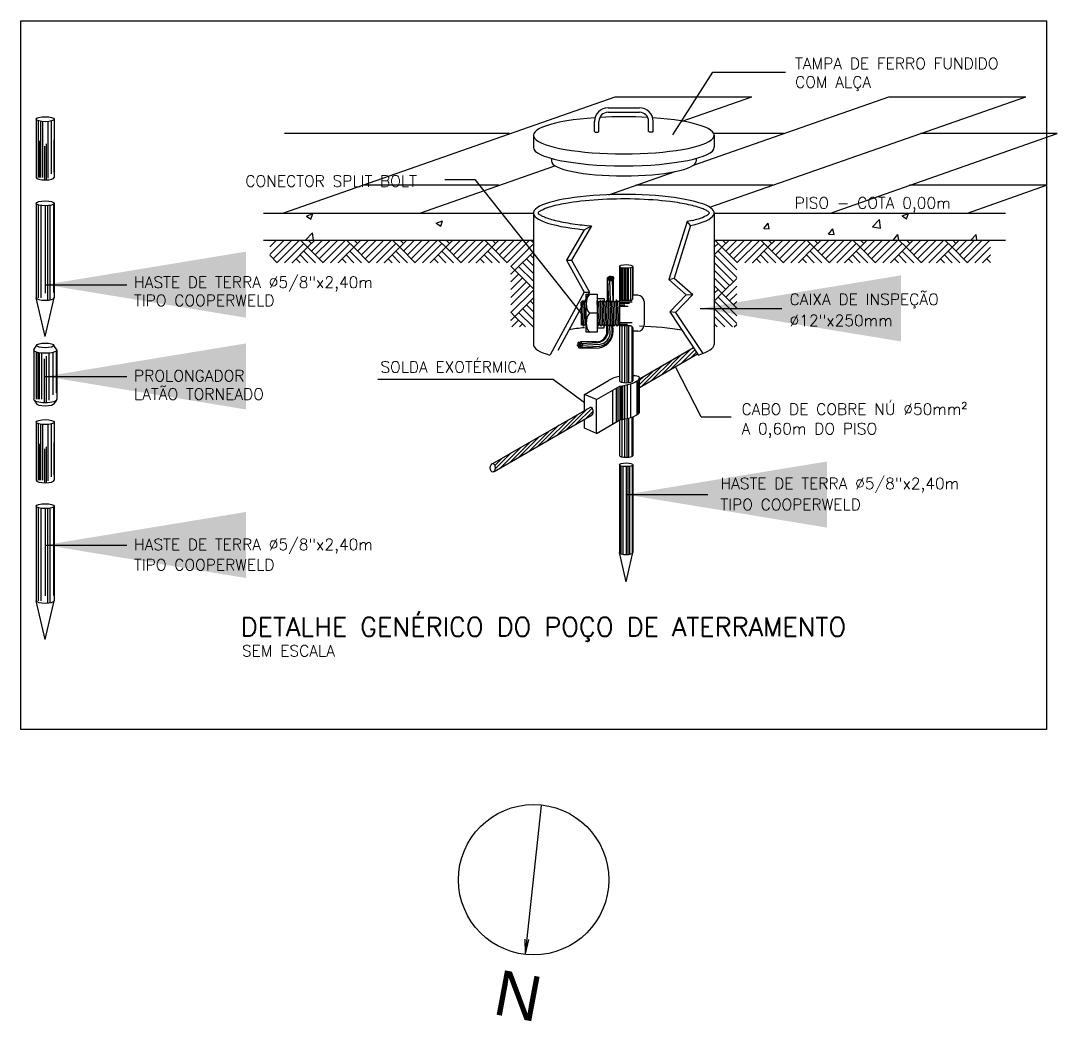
# Model space of a CAD drawing. Extents: x 0 to 11638, y -6007 to 0.
# Drawn here: x 11627.11 to 11637.43, y -5587.91 to -5577.95 of the extents above; entities that cross this region are included whole.
import ezdxf

# ---------------------------------------------------------------- set-up
doc = ezdxf.new("R2010")
doc.units = 0
doc.linetypes.add('CONTINUO', pattern=[0])
doc.layers.get('0').update_dxf_attribs({"linetype": 'CONTINUOUS'})
doc.layers.add('ARQ - Textos', color=4, linetype='CONTINUOUS', lineweight=5)
for name, color, linetype in [('ELE-CONECTOR SPLIT BOLT', 100, 'CONTINUOUS'), ('ELE-CX. INSPEÇÃO', 40, 'CONTINUOUS'), ('ELE-FIAÇÃO1', 7, 'CONTINUOUS'), ('ELE-HASTE COBREADA', 36, 'CONTINUOUS'), ('ELE-LINHA FINA', 9, 'CONTINUOUS'), ('ELE-MALHA SPDA', 200, 'CONTINUOUS'), ('ELE-MALHA TERRA', 160, 'CONTINUOUS'), ('ELE-SOLDA EXOTÉRMICA', 10, 'CONTINUOUS'), ('ELE-TEXTOS', 7, 'CONTINUOUS')]:
    doc.layers.add(name, color=color, linetype=linetype)
doc.styles.add('ROMANS', font='romans.shx', dxfattribs={"height": 0.3})
doc.styles.get("Standard").update_dxf_attribs({"font": 'arial.ttf', "height": 0.15})
doc.dimstyles.get("Standard").update_dxf_attribs({"dimtxt": 0.1, "dimasz": 0.15, "dimexe": 0.2, "dimexo": 0.2, "dimgap": 0.05, "dimtad": 1, "dimzin": 0, "dimtxsty": 'STANDARD', "dimblk": 'OBLIQUE', "dimcen": 0.5, "dimclrd": 256, "dimclre": 256, "dimclrt": 256, "dimadec": 0, "dimazin": 0, "dimtfac": 1, "dimtmove": 0, "dimatfit": 3, "dimfxl": 0.1, "dimfxlon": 1, "dimtfillclr": 256, "dimtolj": 1, "dimtzin": 0, "dimlwd": -1, "dimarcsym": 0})

msp = doc.modelspace()

# ---------------------------------------------------------------- linework, layer by layer
at = {"linetype": 'Continuous'}
for q in [(11632.3, -5585.76), (11632.135, -5587.088), (11632.174, -5587.092)]:
    msp.add_line((11632.14, -5587.234), q, dxfattribs=at)
msp.add_circle((11632.22, -5586.497), 0.748)
at = {"layer": 'ELE-CONECTOR SPLIT BOLT'}
for p, q in [((11632.694, -5580.75), (11632.711, -5580.735)), ((11632.702, -5580.973), (11632.694, -5580.75)), ((11632.694, -5580.75), (11632.694, -5580.981)), ((11632.711, -5580.735), (11632.726, -5580.75)), ((11632.718, -5580.989), (11632.711, -5580.735)), ((11632.726, -5580.75), (11632.742, -5580.735)), ((11632.734, -5580.973), (11632.726, -5580.75)), ((11632.742, -5580.672), (11632.853, -5580.672)), ((11632.742, -5581.051), (11632.742, -5580.672)), ((11632.853, -5580.672), (11632.853, -5580.798)), ((11632.853, -5580.672), (11632.853, -5581.051)), ((11632.853, -5580.734), (11632.87, -5580.75)), ((11632.853, -5580.734), (11632.853, -5580.734)), ((11632.862, -5580.989), (11632.853, -5580.734)), ((11632.87, -5580.75), (11632.886, -5580.735)), ((11632.877, -5580.973), (11632.87, -5580.75)), ((11632.886, -5580.735), (11632.901, -5580.75)), ((11632.894, -5580.989), (11632.886, -5580.735)), ((11632.901, -5580.75), (11632.917, -5580.735)), ((11632.909, -5580.973), (11632.901, -5580.75)), ((11632.917, -5580.735), (11632.933, -5580.75)), ((11632.925, -5580.989), (11632.917, -5580.735)), ((11632.933, -5580.75), (11632.949, -5580.735)), ((11632.941, -5580.973), (11632.933, -5580.75)), ((11632.949, -5580.735), (11632.965, -5580.75)), ((11632.957, -5580.989), (11632.949, -5580.735)), ((11632.965, -5580.75), (11632.981, -5580.735)), ((11632.972, -5580.973), (11632.965, -5580.75)), ((11632.981, -5580.735), (11632.996, -5580.75)), ((11632.989, -5580.989), (11632.981, -5580.735)), ((11632.996, -5580.75), (11633.012, -5580.735)), ((11633.004, -5580.973), (11632.996, -5580.75)), ((11633.012, -5580.735), (11633.028, -5580.75)), ((11633.02, -5580.989), (11633.012, -5580.735)), ((11633.028, -5580.75), (11633.044, -5580.735)), ((11633.036, -5580.973), (11633.028, -5580.75)), ((11633.044, -5580.735), (11633.059, -5580.75)), ((11633.052, -5580.989), (11633.044, -5580.735)), ((11633.048, -5580.746), (11633.046, -5580.723)), ((11633.059, -5580.75), (11633.075, -5580.735)), ((11633.067, -5580.973), (11633.059, -5580.75)), ((11633.184, -5580.735), (11633.075, -5580.735)), ((11633.075, -5580.735), (11633.075, -5580.988)), ((11633.075, -5580.748), (11633.202, -5580.748)), ((11633.075, -5580.762), (11633.175, -5580.762)), ((11633.209, -5580.711), (11633.209, -5580.683)), ((11633.256, -5580.683), (11633.209, -5580.683)), ((11633.319, -5580.746), (11633.319, -5580.977)), ((11632.853, -5580.862), (11632.776, -5580.862)), ((11633.075, -5580.776), (11633.129, -5580.776)), ((11633.075, -5580.79), (11633.16, -5580.79)), ((11632.702, -5580.973), (11632.694, -5580.981)), ((11632.702, -5580.973), (11632.718, -5580.989)), ((11632.718, -5580.989), (11632.734, -5580.973)), ((11632.734, -5580.973), (11632.742, -5580.981)), ((11632.862, -5580.989), (11632.877, -5580.973)), ((11632.877, -5580.973), (11632.894, -5580.989)), ((11632.894, -5580.989), (11632.909, -5580.973)), ((11632.909, -5580.973), (11632.925, -5580.989)), ((11632.925, -5580.989), (11632.941, -5580.973)), ((11632.941, -5580.973), (11632.957, -5580.989)), ((11632.957, -5580.989), (11632.972, -5580.973)), ((11632.972, -5580.973), (11632.989, -5580.989)), ((11632.989, -5580.989), (11633.004, -5580.973)), ((11633.004, -5580.973), (11633.02, -5580.989)), ((11633.02, -5580.989), (11633.036, -5580.973)), ((11633.036, -5580.973), (11633.052, -5580.989)), ((11633.052, -5580.989), (11633.067, -5580.973)), ((11633.067, -5580.973), (11633.075, -5580.988)), ((11633.075, -5580.953), (11633.202, -5580.953)), ((11633.075, -5580.969), (11633.154, -5580.969)), ((11632.853, -5581.051), (11632.742, -5581.051)), ((11632.862, -5580.989), (11632.853, -5580.98)), ((11633.047, -5580.984), (11633.046, -5580.988)), ((11633.075, -5580.983), (11633.186, -5580.983)), ((11633.185, -5580.988), (11633.075, -5580.988)), ((11633.209, -5581.012), (11633.209, -5581.041)), ((11633.256, -5581.041), (11633.209, -5581.041))]:
    msp.add_line(p, q, dxfattribs=at)
for points in [[(11632.853, -5580.715), (11632.921, -5580.715), (11632.921, -5580.738)], [(11632.853, -5581.008), (11632.921, -5581.008), (11632.921, -5580.985)]]:
    msp.add_lwpolyline(points, dxfattribs=at)
for centre, radius, start, end in [((11632.898, -5580.767), 0.155, 142.2056, 217.7944), ((11633.184, -5580.711), 0.0237, 270, 0), ((11633.256, -5580.746), 0.0633, 0, 90), ((11632.898, -5580.957), 0.155, 142.2056, 217.7944), ((11633.185, -5581.012), 0.0237, 0, 90), ((11633.256, -5580.977), 0.0633, 270, 0)]:
    msp.add_arc(centre, radius, start, end, dxfattribs=at)
at = {"layer": 'ELE-CX. INSPEÇÃO'}
for p, q in [((11632.961, -5578.817), (11633.275, -5578.817)), ((11632.961, -5578.862), (11633.275, -5578.862)), ((11632.826, -5579.052), (11632.826, -5578.952)), ((11632.871, -5579.052), (11632.871, -5578.952)), ((11633.365, -5579.052), (11633.365, -5578.952)), ((11633.41, -5579.052), (11633.41, -5578.952)), ((11632.218, -5579.091), (11632.218, -5579.21)), ((11634.018, -5579.091), (11634.018, -5579.21)), ((11632.397, -5579.32), (11632.397, -5579.347)), ((11633.839, -5579.32), (11633.839, -5579.347)), ((11632.218, -5579.864), (11632.218, -5581.172)), ((11633.798, -5579.938), (11633.747, -5579.95)), ((11634.018, -5579.864), (11634.018, -5581.172)), ((11632.724, -5580.03), (11632.547, -5580.332)), ((11632.797, -5579.993), (11632.598, -5580.333)), ((11632.724, -5580.03), (11632.797, -5579.993)), ((11632.749, -5579.987), (11632.797, -5579.993)), ((11633.747, -5579.95), (11633.566, -5580.525)), ((11633.782, -5579.988), (11633.618, -5580.511)), ((11633.782, -5579.988), (11633.747, -5579.95)), ((11632.547, -5580.332), (11632.725, -5580.652)), ((11632.547, -5580.332), (11632.598, -5580.333)), ((11632.598, -5580.333), (11632.777, -5580.652)), ((11633.566, -5580.525), (11633.618, -5580.511)), ((11633.566, -5580.525), (11633.739, -5580.677)), ((11633.618, -5580.511), (11633.804, -5580.674)), ((11632.725, -5580.652), (11632.386, -5581.276)), ((11632.777, -5580.652), (11632.46, -5581.233)), ((11632.725, -5580.652), (11632.777, -5580.652)), ((11633.739, -5580.677), (11633.575, -5580.847)), ((11633.804, -5580.674), (11633.633, -5580.853)), ((11633.739, -5580.677), (11633.804, -5580.674)), ((11633.575, -5580.847), (11633.859, -5581.276)), ((11633.633, -5580.853), (11633.575, -5580.847)), ((11633.633, -5580.853), (11633.904, -5581.262))]:
    msp.add_line(p, q, dxfattribs=at)
for centre, radius, start, end in [((11632.961, -5578.952), 0.135, 90, 180), ((11632.961, -5578.952), 0.09, 90, 180), ((11633.275, -5578.952), 0.135, 0, 90), ((11633.275, -5578.952), 0.09, 0, 90)]:
    msp.add_arc(centre, radius, start, end, dxfattribs=at)
for centre, major_axis, ratio, start_param, end_param in [((11633.118, -5579.091), (0.9, 0), 0.205123, 1.302681, 1.838911), ((11633.118, -5579.091), (-0.9, 0), 0.205123, -1.245777, 4.38737), ((11632.848, -5579.052), (0.0225, 0), 0.405849, 3.141593, 6.283185), ((11633.118, -5579.21), (0.9, 0), 0.205123, 3.141593, 6.283185), ((11633.118, -5579.347), (0.721, 0), 0.205123, 3.141593, 6.283185), ((11633.118, -5579.864), (-0.9, 0), 0.205123, 2.400326, 7.400729), ((11633.118, -5581.172), (-0.9, 0), 0.205123, -1.120068, -0.921236), ((11633.118, -5581.172), (0.9, 0), 0.205123, 0.87283, 1.396331), ((11633.118, -5581.172), (-0.9, 0), 0.205123, 0, 0.613855), ((11633.118, -5581.172), (0.9, 0), 0.205123, -0.602837, 0)]:
    msp.add_ellipse(centre, major_axis=major_axis, ratio=ratio, start_param=start_param, end_param=end_param, dxfattribs=at)
at = {"layer": 'ELE-CX. INSPEÇÃO', "extrusion": (0, 0, -1)}
msp.add_ellipse((11633.388, -5579.052), major_axis=(-0.0225, 0), ratio=0.405849, start_param=3.141593, end_param=6.283185, dxfattribs=at)
at = {"layer": 'ELE-CX. INSPEÇÃO'}
for points, knots in [([(11633.972, -5579.864), (11633.971, -5579.862), (11633.968, -5579.858), (11633.956, -5579.848), (11633.947, -5579.843), (11633.926, -5579.831), (11633.912, -5579.825), (11633.862, -5579.806), (11633.817, -5579.793), (11633.708, -5579.769), (11633.645, -5579.759), (11633.471, -5579.737), (11633.352, -5579.729), (11633.106, -5579.722), (11632.98, -5579.725), (11632.744, -5579.739), (11632.633, -5579.752), (11632.476, -5579.779), (11632.42, -5579.792), (11632.346, -5579.816), (11632.322, -5579.825), (11632.29, -5579.842), (11632.28, -5579.848), (11632.268, -5579.858), (11632.265, -5579.862), (11632.264, -5579.864)], [3.276551, 3.276551, 3.276551, 3.276551, 3.393688, 3.393688, 3.510826, 3.510826, 3.627964, 3.627964, 3.899224, 3.899224, 4.170484, 4.170484, 4.587329, 4.587329, 5.004173, 5.004173, 5.421017, 5.421017, 5.710423, 5.710423, 5.898669, 5.898669, 6.040787, 6.040787, 6.148227, 6.148227, 6.148227, 6.148227]), ([(11632.264, -5579.864), (11632.265, -5579.866), (11632.268, -5579.87), (11632.28, -5579.879), (11632.289, -5579.885), (11632.311, -5579.896), (11632.324, -5579.902), (11632.374, -5579.922), (11632.419, -5579.935), (11632.528, -5579.958), (11632.591, -5579.969), (11632.688, -5579.981), (11632.718, -5579.984), (11632.749, -5579.987)], [0.134958, 0.134958, 0.134958, 0.134958, 0.252096, 0.252096, 0.369233, 0.369233, 0.486371, 0.486371, 0.757631, 0.757631, 1.028892, 1.028892, 1.143173, 1.143173, 1.143173, 1.143173]), ([(11633.798, -5579.938), (11633.821, -5579.933), (11633.842, -5579.927), (11633.89, -5579.912), (11633.914, -5579.902), (11633.946, -5579.886), (11633.956, -5579.879), (11633.968, -5579.869), (11633.971, -5579.866), (11633.972, -5579.864)], [2.4448058, 2.4448058, 2.4448058, 2.4448058, 2.5688299, 2.5688299, 2.7570761, 2.7570761, 2.8991948, 2.8991948, 3.0066348, 3.0066348, 3.0066348, 3.0066348])]:
    msp.add_open_spline(points, degree=3, knots=knots, dxfattribs=at)
at = {"layer": 'ELE-FIAÇÃO1', "linetype": 'CONTINUO'}
for p, q in [((11633.605, -5579.086), (11634.003, -5578.463)), ((11634.003, -5578.463), (11634.728, -5578.463)), ((11631.338, -5579.532), (11631.635, -5579.532)), ((11631.635, -5579.532), (11632.694, -5580.865)), ((11633.889, -5581.892), (11633.631, -5581.394)), ((11632.417, -5581.519), (11630.671, -5581.519)), ((11632.417, -5581.519), (11632.726, -5581.749)), ((11633.889, -5581.892), (11634.185, -5581.892))]:
    msp.add_line(p, q, dxfattribs=at)
msp.add_lwpolyline([(11627.115, -5577.951), (11637.325, -5577.951), (11637.325, -5585.003), (11627.115, -5585.003)], close=True, dxfattribs=at)
at = {"layer": 'ELE-HASTE COBREADA'}
for p, q in [((11627.269, -5578.931), (11627.269, -5579.51)), ((11627.289, -5578.947), (11627.289, -5579.51)), ((11627.312, -5578.952), (11627.312, -5579.51)), ((11627.33, -5578.954), (11627.33, -5579.51)), ((11627.385, -5578.954), (11627.385, -5579.518)), ((11627.417, -5578.95), (11627.417, -5579.475)), ((11627.449, -5578.931), (11627.449, -5579.51)), ((11627.3, -5579.146), (11627.3, -5579.51)), ((11627.35, -5579.198), (11627.35, -5579.535)), ((11627.367, -5579.177), (11627.367, -5579.535)), ((11627.443, -5579.137), (11627.443, -5579.461)), ((11627.269, -5579.768), (11627.269, -5580.708)), ((11627.287, -5579.783), (11627.287, -5580.708)), ((11627.316, -5579.79), (11627.316, -5580.708)), ((11627.358, -5579.793), (11627.358, -5580.661)), ((11627.381, -5579.792), (11627.381, -5580.732)), ((11627.405, -5579.789), (11627.405, -5580.729)), ((11627.44, -5579.779), (11627.44, -5580.655)), ((11627.449, -5579.768), (11627.449, -5580.708)), ((11633.074, -5580.396), (11633.074, -5580.736)), ((11633.089, -5580.407), (11633.089, -5580.735)), ((11633.098, -5580.409), (11633.098, -5580.735)), ((11633.106, -5580.411), (11633.106, -5580.735)), ((11633.12, -5580.413), (11633.12, -5580.735)), ((11633.133, -5580.414), (11633.133, -5580.735)), ((11633.149, -5580.414), (11633.149, -5580.735)), ((11633.161, -5580.413), (11633.161, -5580.735)), ((11633.185, -5580.41), (11633.185, -5580.735)), ((11633.204, -5580.402), (11633.204, -5580.724)), ((11633.209, -5580.396), (11633.209, -5580.683)), ((11627.359, -5581.094), (11627.269, -5580.708)), ((11627.359, -5581.094), (11627.449, -5580.708)), ((11633.074, -5580.986), (11633.074, -5581.534)), ((11633.098, -5580.988), (11633.098, -5581.548)), ((11633.126, -5580.988), (11633.126, -5581.552)), ((11633.149, -5580.988), (11633.149, -5581.552)), ((11633.165, -5580.988), (11633.165, -5581.551)), ((11633.197, -5580.991), (11633.197, -5581.544)), ((11633.209, -5581.041), (11633.209, -5581.534)), ((11627.244, -5581.225), (11627.273, -5581.181)), ((11627.475, -5581.225), (11627.446, -5581.181)), ((11627.244, -5581.225), (11627.244, -5581.717)), ((11627.27, -5581.245), (11627.27, -5581.717)), ((11627.284, -5581.249), (11627.284, -5581.717)), ((11627.298, -5581.252), (11627.298, -5581.717)), ((11627.322, -5581.255), (11627.322, -5581.717)), ((11627.393, -5581.255), (11627.393, -5581.727)), ((11627.433, -5581.249), (11627.433, -5581.672)), ((11627.467, -5581.237), (11627.467, -5581.653)), ((11627.475, -5581.225), (11627.475, -5581.717)), ((11627.348, -5581.315), (11627.348, -5581.749)), ((11627.369, -5581.289), (11627.369, -5581.749)), ((11627.251, -5581.728), (11627.273, -5581.761)), ((11627.468, -5581.728), (11627.446, -5581.761)), ((11633.197, -5581.896), (11633.197, -5582.286)), ((11633.209, -5581.891), (11633.209, -5582.276)), ((11627.269, -5581.944), (11627.269, -5582.523)), ((11627.289, -5581.959), (11627.289, -5582.523)), ((11627.312, -5581.964), (11627.312, -5582.523)), ((11627.33, -5581.967), (11627.33, -5582.523)), ((11627.385, -5581.967), (11627.385, -5582.53)), ((11627.417, -5581.962), (11627.417, -5582.488)), ((11627.449, -5581.944), (11627.449, -5582.523)), ((11633.074, -5581.924), (11633.074, -5582.276)), ((11633.098, -5581.919), (11633.098, -5582.29)), ((11633.126, -5581.915), (11633.126, -5582.294)), ((11633.149, -5581.909), (11633.149, -5582.294)), ((11633.165, -5581.905), (11633.165, -5582.293)), ((11627.3, -5582.159), (11627.3, -5582.523)), ((11627.35, -5582.21), (11627.35, -5582.547)), ((11627.367, -5582.19), (11627.367, -5582.547)), ((11627.443, -5582.149), (11627.443, -5582.473)), ((11633.074, -5582.369), (11633.074, -5583.243)), ((11633.087, -5582.38), (11633.087, -5583.254)), ((11633.109, -5582.385), (11633.109, -5583.259)), ((11633.14, -5582.387), (11633.14, -5583.261)), ((11633.158, -5582.387), (11633.158, -5583.26)), ((11633.176, -5582.385), (11633.176, -5583.258)), ((11633.202, -5582.377), (11633.202, -5583.251)), ((11633.209, -5582.369), (11633.209, -5583.243)), ((11627.269, -5582.781), (11627.269, -5583.721)), ((11627.287, -5582.795), (11627.287, -5583.721)), ((11627.316, -5582.802), (11627.316, -5583.721)), ((11627.358, -5582.805), (11627.358, -5583.674)), ((11627.381, -5582.804), (11627.381, -5583.745)), ((11627.405, -5582.802), (11627.405, -5583.742)), ((11627.44, -5582.791), (11627.44, -5583.668)), ((11627.449, -5582.781), (11627.449, -5583.721)), ((11633.141, -5583.532), (11633.074, -5583.243)), ((11633.141, -5583.532), (11633.209, -5583.243)), ((11627.359, -5584.107), (11627.269, -5583.721)), ((11627.359, -5584.107), (11627.449, -5583.721))]:
    msp.add_line(p, q, dxfattribs=at)
for centre, major_axis in [((11627.359, -5578.931), (-0.09, 0)), ((11627.359, -5579.768), (-0.09, 0)), ((11633.141, -5580.396), (-0.0675, 0)), ((11633.141, -5580.396), (-0.0675, 0)), ((11627.359, -5581.181), (-0.0868, 0)), ((11627.359, -5581.944), (-0.09, 0)), ((11633.141, -5582.369), (-0.0675, 0)), ((11627.359, -5582.781), (-0.09, 0))]:
    msp.add_ellipse(centre, major_axis=major_axis, ratio=0.27188, dxfattribs=at)
for centre, major_axis in [((11627.359, -5579.51), (0.09, 0)), ((11627.359, -5580.708), (0.09, 0)), ((11627.359, -5581.225), (0.116, 0)), ((11633.141, -5581.534), (0.0675, 0)), ((11627.359, -5581.717), (0.116, 0)), ((11633.141, -5582.276), (0.0675, 0)), ((11627.359, -5582.523), (0.09, 0)), ((11633.141, -5583.243), (0.0675, 0)), ((11627.359, -5583.721), (0.09, 0))]:
    msp.add_ellipse(centre, major_axis=major_axis, ratio=0.27188, start_param=3.141593, end_param=6.283185, dxfattribs=at)
at = {"layer": 'ELE-HASTE COBREADA', "extrusion": (0, 0, -1)}
msp.add_ellipse((11627.359, -5581.761), major_axis=(-0.0868, 0), ratio=0.27188, start_param=3.141593, end_param=6.283185, dxfattribs=at)
at = {"layer": 'ELE-LINHA FINA'}
for p, q in [((11629.723, -5579.864), (11633.031, -5578.707)), ((11633.031, -5578.707), (11634.394, -5578.707)), ((11633.699, -5578.95), (11634.394, -5578.707)), ((11633.812, -5579.387), (11635.756, -5578.707)), ((11633.974, -5579.807), (11637.119, -5578.707)), ((11635.756, -5578.707), (11637.119, -5578.707)), ((11631.981, -5579.074), (11629.74, -5579.074)), ((11634.707, -5579.074), (11634.014, -5579.074)), ((11635.175, -5579.864), (11637.433, -5579.074)), ((11637.433, -5579.074), (11636.07, -5579.074)), ((11631.086, -5579.864), (11632.433, -5579.393)), ((11632.969, -5579.682), (11633.628, -5579.451)), ((11631.875, -5579.588), (11630.512, -5579.588)), ((11634.6, -5579.588), (11633.238, -5579.588)), ((11637.326, -5579.588), (11635.963, -5579.588)), ((11636.538, -5579.864), (11637.326, -5579.588)), ((11629.531, -5579.864), (11632.218, -5579.864)), ((11629.958, -5579.894), (11630.021, -5579.87)), ((11629.958, -5579.894), (11630.003, -5579.924)), ((11630.003, -5579.924), (11630.021, -5579.87)), ((11631.251, -5579.966), (11631.314, -5579.942)), ((11631.296, -5579.996), (11631.314, -5579.942)), ((11634.018, -5579.864), (11636.916, -5579.864)), ((11634.695, -5579.864), (11634.713, -5579.866)), ((11634.713, -5579.867), (11634.713, -5579.864)), ((11635.594, -5580.003), (11635.664, -5579.93)), ((11635.674, -5580.016), (11635.664, -5579.93)), ((11635.888, -5579.892), (11635.951, -5579.868)), ((11635.888, -5579.892), (11635.932, -5579.922)), ((11635.933, -5579.922), (11635.951, -5579.868)), ((11631.251, -5579.966), (11631.296, -5579.996)), ((11634.511, -5580.017), (11634.555, -5579.965)), ((11634.511, -5580.017), (11634.565, -5580.021)), ((11634.565, -5580.022), (11634.555, -5579.965)), ((11635.157, -5580.073), (11635.2, -5580.021)), ((11635.211, -5580.078), (11635.2, -5580.022)), ((11635.594, -5580.003), (11635.674, -5580.015)), ((11629.531, -5580.134), (11632.218, -5580.134)), ((11629.593, -5580.277), (11629.736, -5580.134)), ((11629.593, -5580.201), (11629.66, -5580.134)), ((11629.627, -5580.319), (11629.813, -5580.134)), ((11629.666, -5580.357), (11629.889, -5580.134)), ((11629.971, -5580.204), (11629.9, -5580.134)), ((11629.951, -5580.134), (11630.02, -5580.062)), ((11629.971, -5580.204), (11630.042, -5580.134)), ((11630.009, -5580.166), (11629.977, -5580.134)), ((11630.009, -5580.243), (11630.118, -5580.134)), ((11630.028, -5580.134), (11630.02, -5580.062)), ((11630.047, -5580.281), (11630.195, -5580.134)), ((11630.086, -5580.319), (11630.271, -5580.134)), ((11630.124, -5580.357), (11630.347, -5580.134)), ((11630.429, -5580.204), (11630.359, -5580.134)), ((11630.429, -5580.204), (11630.5, -5580.134)), ((11630.468, -5580.166), (11630.435, -5580.134)), ((11630.468, -5580.243), (11630.576, -5580.134)), ((11630.506, -5580.281), (11630.653, -5580.134)), ((11630.544, -5580.319), (11630.729, -5580.134)), ((11630.582, -5580.357), (11630.805, -5580.134)), ((11630.888, -5580.204), (11630.817, -5580.134)), ((11630.888, -5580.204), (11630.958, -5580.134)), ((11630.926, -5580.166), (11630.893, -5580.134)), ((11630.926, -5580.243), (11631.035, -5580.134)), ((11630.964, -5580.281), (11631.111, -5580.134)), ((11631.002, -5580.319), (11631.187, -5580.134)), ((11631.04, -5580.357), (11631.264, -5580.134)), ((11631.346, -5580.204), (11631.275, -5580.134)), ((11631.346, -5580.204), (11631.416, -5580.134)), ((11631.384, -5580.166), (11631.351, -5580.134)), ((11631.384, -5580.243), (11631.493, -5580.134)), ((11631.422, -5580.281), (11631.569, -5580.134)), ((11631.46, -5580.319), (11631.646, -5580.134)), ((11631.498, -5580.357), (11631.722, -5580.134)), ((11631.804, -5580.204), (11631.733, -5580.134)), ((11631.804, -5580.204), (11631.875, -5580.134)), ((11631.842, -5580.166), (11631.81, -5580.134)), ((11631.842, -5580.243), (11631.951, -5580.134)), ((11631.88, -5580.281), (11632.027, -5580.134)), ((11631.918, -5580.319), (11632.104, -5580.134)), ((11631.957, -5580.357), (11632.18, -5580.134)), ((11632.218, -5580.16), (11632.191, -5580.134)), ((11634.018, -5580.134), (11636.916, -5580.134)), ((11634.095, -5580.204), (11634.024, -5580.134)), ((11634.095, -5580.204), (11634.166, -5580.134)), ((11634.133, -5580.166), (11634.101, -5580.134)), ((11634.133, -5580.243), (11634.242, -5580.134)), ((11634.171, -5580.281), (11634.318, -5580.134)), ((11634.21, -5580.319), (11634.395, -5580.134)), ((11634.248, -5580.357), (11634.471, -5580.134)), ((11634.553, -5580.204), (11634.483, -5580.134)), ((11634.553, -5580.204), (11634.624, -5580.134)), ((11634.591, -5580.166), (11634.559, -5580.134)), ((11634.591, -5580.243), (11634.7, -5580.134)), ((11634.63, -5580.281), (11634.777, -5580.134)), ((11634.668, -5580.319), (11634.853, -5580.134)), ((11634.706, -5580.357), (11634.929, -5580.134)), ((11635.011, -5580.204), (11634.941, -5580.134)), ((11635.011, -5580.204), (11635.082, -5580.134)), ((11635.05, -5580.166), (11635.017, -5580.134)), ((11635.05, -5580.243), (11635.158, -5580.134)), ((11635.088, -5580.281), (11635.235, -5580.134)), ((11635.126, -5580.319), (11635.311, -5580.134)), ((11635.157, -5580.073), (11635.211, -5580.078)), ((11635.164, -5580.357), (11635.388, -5580.134)), ((11635.47, -5580.204), (11635.399, -5580.134)), ((11635.47, -5580.204), (11635.54, -5580.134)), ((11635.508, -5580.166), (11635.475, -5580.134)), ((11635.508, -5580.243), (11635.617, -5580.134)), ((11635.546, -5580.281), (11635.693, -5580.134)), ((11635.584, -5580.319), (11635.769, -5580.134)), ((11635.622, -5580.357), (11635.846, -5580.134)), ((11635.802, -5580.13), (11635.846, -5580.078)), ((11635.802, -5580.13), (11635.849, -5580.134)), ((11635.856, -5580.134), (11635.846, -5580.078)), ((11635.928, -5580.204), (11635.857, -5580.134)), ((11635.928, -5580.204), (11635.998, -5580.134)), ((11635.966, -5580.166), (11635.933, -5580.134)), ((11635.966, -5580.243), (11636.075, -5580.134)), ((11636.004, -5580.281), (11636.151, -5580.134)), ((11636.042, -5580.319), (11636.228, -5580.134)), ((11636.081, -5580.357), (11636.304, -5580.134)), ((11636.386, -5580.204), (11636.315, -5580.134)), ((11636.386, -5580.204), (11636.457, -5580.134)), ((11636.424, -5580.166), (11636.392, -5580.134)), ((11636.424, -5580.243), (11636.533, -5580.134)), ((11636.462, -5580.281), (11636.609, -5580.134)), ((11636.501, -5580.319), (11636.686, -5580.134)), ((11636.539, -5580.357), (11636.762, -5580.134)), ((11636.572, -5580.134), (11636.624, -5580.079)), ((11636.631, -5580.134), (11636.624, -5580.079)), ((11629.74, -5580.359), (11629.933, -5580.166)), ((11629.817, -5580.359), (11629.971, -5580.204)), ((11630.049, -5580.359), (11629.933, -5580.243)), ((11630.125, -5580.359), (11629.971, -5580.204)), ((11630.199, -5580.359), (11630.391, -5580.166)), ((11630.275, -5580.359), (11630.429, -5580.204)), ((11630.507, -5580.359), (11630.391, -5580.243)), ((11630.584, -5580.359), (11630.429, -5580.204)), ((11630.657, -5580.359), (11630.849, -5580.166)), ((11630.733, -5580.359), (11630.888, -5580.204)), ((11630.965, -5580.359), (11630.849, -5580.243)), ((11631.042, -5580.359), (11630.888, -5580.204)), ((11631.115, -5580.359), (11631.308, -5580.166)), ((11631.191, -5580.359), (11631.346, -5580.204)), ((11631.424, -5580.359), (11631.308, -5580.243)), ((11631.5, -5580.359), (11631.346, -5580.204)), ((11631.573, -5580.359), (11631.766, -5580.166)), ((11631.65, -5580.359), (11631.804, -5580.204)), ((11631.882, -5580.359), (11631.766, -5580.243)), ((11631.958, -5580.359), (11631.804, -5580.204)), ((11631.995, -5580.395), (11632.218, -5580.172)), ((11632.033, -5580.433), (11632.218, -5580.249)), ((11634.018, -5580.205), (11634.057, -5580.166)), ((11634.018, -5580.281), (11634.095, -5580.204)), ((11634.243, -5580.429), (11634.057, -5580.243)), ((11634.249, -5580.359), (11634.095, -5580.204)), ((11634.322, -5580.359), (11634.515, -5580.166)), ((11634.399, -5580.359), (11634.553, -5580.204)), ((11634.631, -5580.359), (11634.515, -5580.243)), ((11634.708, -5580.359), (11634.553, -5580.204)), ((11634.781, -5580.359), (11634.973, -5580.166)), ((11634.857, -5580.359), (11635.011, -5580.204)), ((11635.089, -5580.359), (11634.973, -5580.243)), ((11635.166, -5580.359), (11635.011, -5580.204)), ((11635.239, -5580.359), (11635.431, -5580.166)), ((11635.315, -5580.359), (11635.47, -5580.204)), ((11635.548, -5580.359), (11635.431, -5580.243)), ((11635.624, -5580.359), (11635.47, -5580.204)), ((11635.697, -5580.359), (11635.89, -5580.166)), ((11635.773, -5580.359), (11635.928, -5580.204)), ((11636.006, -5580.359), (11635.89, -5580.243)), ((11636.082, -5580.359), (11635.928, -5580.204)), ((11636.155, -5580.359), (11636.348, -5580.166)), ((11636.232, -5580.359), (11636.386, -5580.204)), ((11636.464, -5580.359), (11636.348, -5580.243)), ((11636.54, -5580.359), (11636.386, -5580.204)), ((11636.613, -5580.359), (11636.769, -5580.203)), ((11629.667, -5580.359), (11629.593, -5580.285)), ((11629.896, -5580.359), (11629.857, -5580.319)), ((11629.973, -5580.359), (11629.895, -5580.281)), ((11630.355, -5580.359), (11630.315, -5580.319)), ((11630.431, -5580.359), (11630.353, -5580.281)), ((11630.813, -5580.359), (11630.773, -5580.319)), ((11630.889, -5580.359), (11630.811, -5580.281)), ((11631.271, -5580.359), (11631.231, -5580.319)), ((11631.347, -5580.359), (11631.269, -5580.281)), ((11631.729, -5580.359), (11631.689, -5580.319)), ((11631.806, -5580.359), (11631.728, -5580.281)), ((11632.218, -5580.389), (11632.148, -5580.319)), ((11632.218, -5580.313), (11632.186, -5580.281)), ((11634.243, -5580.505), (11634.019, -5580.281)), ((11634.478, -5580.359), (11634.439, -5580.319)), ((11634.555, -5580.359), (11634.477, -5580.281)), ((11634.937, -5580.359), (11634.897, -5580.319)), ((11635.013, -5580.359), (11634.935, -5580.281)), ((11635.395, -5580.359), (11635.355, -5580.319)), ((11635.471, -5580.359), (11635.393, -5580.281)), ((11635.853, -5580.359), (11635.813, -5580.319)), ((11635.929, -5580.359), (11635.851, -5580.281)), ((11636.311, -5580.359), (11636.271, -5580.319)), ((11636.388, -5580.359), (11636.31, -5580.281)), ((11636.69, -5580.359), (11636.769, -5580.28)), ((11636.769, -5580.358), (11636.73, -5580.319)), ((11636.769, -5580.282), (11636.768, -5580.281)), ((11629.82, -5580.359), (11629.818, -5580.357)), ((11630.278, -5580.359), (11630.277, -5580.357)), ((11630.736, -5580.359), (11630.735, -5580.357)), ((11631.195, -5580.359), (11631.193, -5580.357)), ((11631.653, -5580.359), (11631.651, -5580.357)), ((11632.033, -5580.433), (11631.993, -5580.393)), ((11631.993, -5580.474), (11632.033, -5580.433)), ((11632.218, -5580.618), (11632.033, -5580.433)), ((11632.218, -5580.542), (11632.071, -5580.395)), ((11632.218, -5580.466), (11632.109, -5580.357)), ((11634.21, -5580.548), (11634.018, -5580.357)), ((11634.171, -5580.586), (11634.018, -5580.433)), ((11634.402, -5580.359), (11634.4, -5580.357)), ((11634.86, -5580.359), (11634.859, -5580.357)), ((11635.318, -5580.359), (11635.317, -5580.357)), ((11635.777, -5580.359), (11635.775, -5580.357)), ((11636.235, -5580.359), (11636.233, -5580.357)), ((11636.693, -5580.359), (11636.691, -5580.357)), ((11631.995, -5580.472), (11631.993, -5580.47)), ((11631.993, -5580.55), (11632.071, -5580.472)), ((11631.993, -5580.626), (11632.109, -5580.51)), ((11631.993, -5580.703), (11632.148, -5580.548)), ((11634.133, -5580.624), (11634.018, -5580.509)), ((11634.095, -5580.663), (11634.243, -5580.515)), ((11631.993, -5580.779), (11632.186, -5580.586)), ((11631.995, -5580.853), (11632.218, -5580.63)), ((11634.095, -5580.663), (11634.018, -5580.586)), ((11634.018, -5580.663), (11634.057, -5580.624)), ((11634.018, -5580.74), (11634.095, -5580.663)), ((11634.243, -5580.811), (11634.095, -5580.663)), ((11634.133, -5580.701), (11634.243, -5580.591)), ((11632.033, -5580.892), (11632.218, -5580.707)), ((11632.218, -5580.771), (11632.186, -5580.739)), ((11634.243, -5580.963), (11634.019, -5580.739)), ((11634.243, -5580.887), (11634.057, -5580.701)), ((11634.171, -5580.739), (11634.243, -5580.667)), ((11634.21, -5580.777), (11634.243, -5580.744)), ((11632.033, -5580.892), (11631.993, -5580.852)), ((11632.215, -5580.998), (11632.071, -5580.853)), ((11632.218, -5580.924), (11632.109, -5580.815)), ((11632.218, -5580.848), (11632.148, -5580.777)), ((11634.201, -5580.998), (11634.018, -5580.815)), ((11631.993, -5580.932), (11632.033, -5580.892)), ((11631.995, -5580.93), (11631.993, -5580.928)), ((11632.003, -5580.998), (11632.071, -5580.93)), ((11632.139, -5580.998), (11632.033, -5580.892)), ((11632.08, -5580.998), (11632.109, -5580.968)), ((11634.125, -5580.998), (11634.018, -5580.891)), ((11634.048, -5580.998), (11634.018, -5580.967)), ((11634.218, -5580.998), (11634.243, -5580.973))]:
    msp.add_line(p, q, dxfattribs=at)
at = {"layer": 'ELE-MALHA SPDA'}
for p, q in [((11632.954, -5580.74), (11632.954, -5580.511)), ((11632.968, -5580.747), (11632.96, -5580.527)), ((11632.972, -5580.499), (11632.972, -5580.504)), ((11632.975, -5580.509), (11632.976, -5580.519)), ((11632.976, -5580.515), (11632.976, -5580.519)), ((11632.987, -5580.741), (11632.98, -5580.532)), ((11632.981, -5580.525), (11632.981, -5580.529)), ((11632.992, -5580.497), (11632.993, -5580.508)), ((11632.993, -5580.504), (11632.994, -5580.509)), ((11632.996, -5580.513), (11632.997, -5580.517)), ((11632.996, -5580.52), (11632.996, -5580.524)), ((11633.001, -5580.53), (11633.008, -5580.739)), ((11633.014, -5580.502), (11633.014, -5580.514)), ((11633.016, -5580.739), (11633.016, -5580.518)), ((11632.95, -5581.041), (11632.95, -5580.982)), ((11632.961, -5581.034), (11632.958, -5580.987)), ((11632.981, -5581.048), (11632.977, -5580.977)), ((11633.003, -5581.034), (11632.999, -5580.978)), ((11633.012, -5581.04), (11633.008, -5580.977)), ((11632.665, -5581.171), (11632.676, -5581.17)), ((11632.669, -5581.149), (11632.681, -5581.148)), ((11632.671, -5581.17), (11632.676, -5581.169)), ((11632.681, -5581.166), (11632.684, -5581.166)), ((11632.845, -5581.146), (11632.686, -5581.146)), ((11632.687, -5581.167), (11632.692, -5581.167)), ((11632.697, -5581.162), (11632.858, -5581.151)), ((11632.873, -5581.171), (11632.699, -5581.182)), ((11632.667, -5581.191), (11632.672, -5581.191)), ((11632.677, -5581.188), (11632.686, -5581.187)), ((11632.843, -5581.208), (11632.678, -5581.208)), ((11632.683, -5581.187), (11632.687, -5581.187)), ((11632.692, -5581.182), (11632.696, -5581.182)), ((11632.865, -5581.191), (11632.694, -5581.202))]:
    msp.add_line(p, q, dxfattribs=at)
for points in [[(11632.975, -5580.509, -0.126615), (11632.975, -5580.512, -0.106042), (11632.973, -5580.514, -0.085878), (11632.97, -5580.517, -0.075582), (11632.966, -5580.518, -0.075582), (11632.962, -5580.518, -0.085878), (11632.958, -5580.516, -0.106042), (11632.956, -5580.514, -0.126615), (11632.955, -5580.512, -0.126615), (11632.955, -5580.509, -0.106042), (11632.957, -5580.506, -0.085878), (11632.96, -5580.504, -0.075582), (11632.964, -5580.502, -0.075582), (11632.968, -5580.503, -0.085878), (11632.971, -5580.504, -0.106042), (11632.974, -5580.506, -0.126615)], [(11632.981, -5580.524, -0.126615), (11632.98, -5580.527, -0.106042), (11632.979, -5580.53, -0.085878), (11632.976, -5580.532, -0.075582), (11632.972, -5580.533, -0.075582), (11632.968, -5580.533, -0.085878), (11632.964, -5580.532, -0.106042), (11632.962, -5580.53, -0.126615), (11632.96, -5580.527, -0.126615), (11632.961, -5580.524, -0.106042), (11632.963, -5580.521, -0.085878), (11632.966, -5580.519, -0.075582), (11632.97, -5580.518, -0.075582), (11632.974, -5580.518, -0.085878), (11632.977, -5580.519, -0.106042), (11632.98, -5580.522, -0.126615)], [(11632.992, -5580.497, -0.126615), (11632.992, -5580.5, -0.106042), (11632.99, -5580.503, -0.085878), (11632.987, -5580.505, -0.075582), (11632.983, -5580.506, -0.075582), (11632.979, -5580.506, -0.085878), (11632.976, -5580.505, -0.106042), (11632.973, -5580.502, -0.126615), (11632.972, -5580.5, -0.126615), (11632.972, -5580.497, -0.106042), (11632.974, -5580.494, -0.085878), (11632.977, -5580.492, -0.075582), (11632.981, -5580.491, -0.075582), (11632.985, -5580.491, -0.085878), (11632.988, -5580.492, -0.106042), (11632.991, -5580.494, -0.126615)], [(11632.996, -5580.513, -0.126615), (11632.996, -5580.516, -0.106042), (11632.994, -5580.519, -0.085878), (11632.991, -5580.521, -0.075582), (11632.987, -5580.522, -0.075582), (11632.983, -5580.522, -0.085878), (11632.98, -5580.521, -0.106042), (11632.977, -5580.518, -0.126615), (11632.976, -5580.516, -0.126615), (11632.976, -5580.513, -0.106042), (11632.978, -5580.51, -0.085878), (11632.981, -5580.508, -0.075582), (11632.985, -5580.507, -0.075582), (11632.989, -5580.507, -0.085878), (11632.993, -5580.508, -0.106042), (11632.995, -5580.51, -0.126615)], [(11633.001, -5580.529, -0.126615), (11633, -5580.532, -0.106042), (11632.998, -5580.535, -0.085878), (11632.996, -5580.537, -0.075582), (11632.992, -5580.538, -0.075582), (11632.988, -5580.538, -0.085878), (11632.984, -5580.537, -0.106042), (11632.982, -5580.535, -0.126615), (11632.98, -5580.532, -0.126615), (11632.981, -5580.529, -0.106042), (11632.983, -5580.526, -0.085878), (11632.986, -5580.524, -0.075582), (11632.99, -5580.523, -0.075582), (11632.994, -5580.523, -0.085878), (11632.997, -5580.524, -0.106042), (11633, -5580.527, -0.126615)], [(11633.014, -5580.501, -0.126615), (11633.013, -5580.504, -0.106042), (11633.011, -5580.507, -0.085878), (11633.008, -5580.509, -0.075582), (11633.005, -5580.51, -0.075582), (11633, -5580.51, -0.085878), (11632.997, -5580.509, -0.106042), (11632.994, -5580.507, -0.126615), (11632.993, -5580.504, -0.126615), (11632.994, -5580.501, -0.106042), (11632.996, -5580.498, -0.085878), (11632.999, -5580.496, -0.075582), (11633.002, -5580.495, -0.075582), (11633.007, -5580.495, -0.085878), (11633.01, -5580.496, -0.106042), (11633.013, -5580.499, -0.126615)], [(11633.016, -5580.517, -0.126615), (11633.016, -5580.52, -0.106042), (11633.014, -5580.523, -0.085878), (11633.011, -5580.525, -0.075582), (11633.007, -5580.526, -0.075582), (11633.003, -5580.526, -0.085878), (11633, -5580.525, -0.106042), (11632.997, -5580.523, -0.126615), (11632.996, -5580.52, -0.126615), (11632.996, -5580.517, -0.106042), (11632.998, -5580.514, -0.085878), (11633.001, -5580.512, -0.075582), (11633.005, -5580.511, -0.075582), (11633.009, -5580.511, -0.085878), (11633.013, -5580.512, -0.106042), (11633.015, -5580.515, -0.126615)], [(11632.664, -5581.171, -0.126615), (11632.667, -5581.171, -0.106042), (11632.67, -5581.173, -0.085878), (11632.672, -5581.176, -0.075582), (11632.674, -5581.18, -0.075582), (11632.673, -5581.184, -0.085878), (11632.672, -5581.187, -0.106042), (11632.67, -5581.19, -0.126615), (11632.667, -5581.191, -0.126615), (11632.664, -5581.191, -0.106042), (11632.661, -5581.189, -0.085878), (11632.659, -5581.186, -0.075582), (11632.658, -5581.182, -0.075582), (11632.658, -5581.178, -0.085878), (11632.659, -5581.174, -0.106042), (11632.662, -5581.172, -0.126615)], [(11632.669, -5581.149, -0.126615), (11632.672, -5581.15, -0.106042), (11632.675, -5581.151, -0.085878), (11632.677, -5581.154, -0.075582), (11632.678, -5581.158, -0.075582), (11632.678, -5581.162, -0.085878), (11632.677, -5581.166, -0.106042), (11632.675, -5581.168, -0.126615), (11632.672, -5581.17, -0.126615), (11632.669, -5581.169, -0.106042), (11632.666, -5581.167, -0.085878), (11632.664, -5581.164, -0.075582), (11632.663, -5581.16, -0.075582), (11632.663, -5581.156, -0.085878), (11632.664, -5581.153, -0.106042), (11632.666, -5581.15, -0.126615)], [(11632.681, -5581.167, -0.126615), (11632.684, -5581.167, -0.106042), (11632.686, -5581.169, -0.085878), (11632.688, -5581.172, -0.075582), (11632.69, -5581.176, -0.075582), (11632.69, -5581.18, -0.085878), (11632.688, -5581.183, -0.106042), (11632.686, -5581.186, -0.126615), (11632.683, -5581.187, -0.126615), (11632.681, -5581.187, -0.106042), (11632.678, -5581.185, -0.085878), (11632.676, -5581.182, -0.075582), (11632.674, -5581.178, -0.075582), (11632.674, -5581.174, -0.085878), (11632.676, -5581.17, -0.106042), (11632.678, -5581.168, -0.126615)], [(11632.685, -5581.146, -0.126615), (11632.688, -5581.147, -0.106042), (11632.691, -5581.149, -0.085878), (11632.693, -5581.152, -0.075582), (11632.694, -5581.156, -0.075582), (11632.694, -5581.16, -0.085878), (11632.693, -5581.163, -0.106042), (11632.69, -5581.166, -0.126615), (11632.688, -5581.167, -0.126615), (11632.685, -5581.166, -0.106042), (11632.682, -5581.165, -0.085878), (11632.68, -5581.162, -0.075582), (11632.679, -5581.158, -0.075582), (11632.679, -5581.154, -0.085878), (11632.68, -5581.15, -0.106042), (11632.682, -5581.148, -0.126615)], [(11632.697, -5581.162, -0.126615), (11632.7, -5581.162, -0.106042), (11632.703, -5581.164, -0.085878), (11632.705, -5581.167, -0.075582), (11632.706, -5581.171, -0.075582), (11632.706, -5581.175, -0.085878), (11632.705, -5581.179, -0.106042), (11632.703, -5581.181, -0.126615), (11632.7, -5581.182, -0.126615), (11632.697, -5581.182, -0.106042), (11632.694, -5581.18, -0.085878), (11632.692, -5581.177, -0.075582), (11632.691, -5581.173, -0.075582), (11632.691, -5581.169, -0.085878), (11632.692, -5581.166, -0.106042), (11632.694, -5581.163, -0.126615)], [(11632.676, -5581.188, -0.126615), (11632.679, -5581.188, -0.106042), (11632.682, -5581.19, -0.085878), (11632.684, -5581.193, -0.075582), (11632.685, -5581.197, -0.075582), (11632.685, -5581.201, -0.085878), (11632.684, -5581.205, -0.106042), (11632.682, -5581.207, -0.126615), (11632.679, -5581.208, -0.126615), (11632.676, -5581.208, -0.106042), (11632.673, -5581.206, -0.085878), (11632.671, -5581.203, -0.075582), (11632.67, -5581.199, -0.075582), (11632.67, -5581.195, -0.085878), (11632.671, -5581.192, -0.106042), (11632.674, -5581.189, -0.126615)], [(11632.692, -5581.182, -0.126615), (11632.695, -5581.182, -0.106042), (11632.698, -5581.184, -0.085878), (11632.7, -5581.187, -0.075582), (11632.701, -5581.191, -0.075582), (11632.701, -5581.195, -0.085878), (11632.7, -5581.199, -0.106042), (11632.698, -5581.201, -0.126615), (11632.695, -5581.202, -0.126615), (11632.692, -5581.202, -0.106042), (11632.689, -5581.2, -0.085878), (11632.687, -5581.197, -0.075582), (11632.686, -5581.193, -0.075582), (11632.686, -5581.189, -0.085878), (11632.687, -5581.186, -0.106042), (11632.689, -5581.183, -0.126615)]]:
    msp.add_lwpolyline(points, format="xyb", close=True, dxfattribs=at)
for centre, radius, start, end in [((11632.843, -5581.04), 0.169, 270, 0), ((11632.845, -5581.041), 0.105, 270, 0), ((11632.851, -5581.041), 0.111, 273.79, 3.79), ((11632.855, -5581.044), 0.148, 273.6985, 3.79), ((11632.866, -5581.055), 0.116, 273.79, 3.6985)]:
    msp.add_arc(centre, radius, start, end, dxfattribs=at)
at = {"layer": 'ELE-MALHA TERRA'}
for p, q in [((11633.274, -5581.513), (11633.811, -5581.203)), ((11633.274, -5581.6), (11633.853, -5581.266)), ((11633.489, -5581.476), (11633.695, -5581.27)), ((11633.583, -5581.422), (11633.789, -5581.216)), ((11633.691, -5581.359), (11633.826, -5581.225)), ((11633.786, -5581.305), (11633.841, -5581.249)), ((11633.301, -5581.585), (11633.507, -5581.379)), ((11633.395, -5581.53), (11633.601, -5581.324)), ((11633.274, -5581.571), (11633.413, -5581.433)), ((11633.274, -5581.532), (11633.319, -5581.487)), ((11631.813, -5582.357), (11632.786, -5581.795)), ((11631.826, -5582.436), (11632.803, -5581.872)), ((11632.454, -5582.074), (11632.66, -5581.868)), ((11632.548, -5582.019), (11632.754, -5581.813)), ((11632.642, -5581.965), (11632.802, -5581.805)), ((11632.736, -5581.911), (11632.812, -5581.834)), ((11632.265, -5582.182), (11632.472, -5581.976)), ((11632.36, -5582.128), (11632.566, -5581.922)), ((11632.077, -5582.291), (11632.283, -5582.085)), ((11632.171, -5582.237), (11632.378, -5582.031)), ((11631.889, -5582.4), (11632.095, -5582.194)), ((11631.983, -5582.345), (11632.189, -5582.139)), ((11631.833, -5582.376), (11631.907, -5582.302)), ((11631.835, -5582.414), (11632.001, -5582.248))]:
    msp.add_line(p, q, dxfattribs=at)
msp.add_ellipse((11632.786, -5581.839), major_axis=(0, 0.0436), ratio=0.617182, start_param=3.826199, end_param=6.283185, dxfattribs=at)
msp.add_ellipse((11631.813, -5582.4), major_axis=(0, 0.0436), ratio=0.543572, dxfattribs=at)
at = {"layer": 'ELE-SOLDA EXOTÉRMICA'}
for p, q in [((11632.726, -5581.669), (11632.965, -5581.531)), ((11632.845, -5581.72), (11633.078, -5581.586)), ((11633.078, -5581.586), (11633.078, -5581.922)), ((11633.092, -5581.584), (11633.092, -5581.92)), ((11633.106, -5581.582), (11633.106, -5581.918)), ((11633.124, -5581.579), (11633.124, -5581.915)), ((11633.151, -5581.573), (11633.151, -5581.909)), ((11633.184, -5581.564), (11633.184, -5581.9)), ((11633.248, -5581.537), (11633.248, -5581.873)), ((11633.26, -5581.528), (11633.26, -5581.865)), ((11633.271, -5581.586), (11633.271, -5581.854)), ((11633.274, -5581.841), (11633.274, -5581.505)), ((11632.845, -5581.72), (11632.726, -5581.669)), ((11632.726, -5581.829), (11632.726, -5581.669)), ((11633.004, -5581.628), (11633.004, -5581.965)), ((11633.043, -5581.606), (11633.043, -5581.942)), ((11633.059, -5581.597), (11633.059, -5581.933)), ((11632.845, -5582.056), (11632.845, -5581.72)), ((11632.726, -5582.006), (11632.726, -5581.917)), ((11632.845, -5582.056), (11632.726, -5582.006)), ((11632.845, -5582.056), (11633.078, -5581.922))]:
    msp.add_line(p, q, dxfattribs=at)
msp.add_arc((11633.111, -5581.765), 0.276, 97.734, 121.8904, dxfattribs=at)
for centre, end_param in [((11633.118, -5581.536), 7.174308), ((11633.118, -5581.872), 6.283185)]:
    msp.add_ellipse(centre, major_axis=(0.156, 0.031), ratio=0.27188, start_param=4.40031, end_param=end_param, dxfattribs=at)

# ---------------------------------------------------------------- texts
at = {"layer": 'ARQ - Textos', "linetype": 'Continuous', "ltscale": 0.01, "width": 1}
msp.add_text('N', height=0.449, rotation=169.3613, dxfattribs=at).set_placement((11632.33, -5587.473))
at = {"layer": 'ELE-TEXTOS', "style": 'ROMANS'}
for s, height, p in [('TAMPA DE FERRO FUNDIDO', 0.1125, (11634.823, -5578.433)), ('COM ALÇA', 0.1125, (11634.823, -5578.617)), ('CONECTOR SPLIT BOLT', 0.1125, (11629.351, -5579.602)), ('PISO - COTA 0,00m', 0.1125, (11634.819, -5579.82)), ('HASTE DE TERRA %%C5/8"x2,40m', 0.1125, (11628.243, -5580.609)), ('CAIXA DE INSPEÇÃO', 0.1125, (11634.768, -5580.779)), ('TIPO COOPERWELD', 0.1125, (11628.243, -5580.79)), ('%%C12"x250mm', 0.1125, (11634.768, -5580.99)), ('SOLDA EXOTÉRMICA', 0.11198, (11630.696, -5581.452)), ('PROLONGADOR', 0.1125, (11628.243, -5581.539)), ('LATÃO TORNEADO', 0.1125, (11628.243, -5581.722)), ('CABO DE COBRE NÚ %%C50mm²', 0.1125, (11634.29, -5581.872)), ('A 0,60m DO PISO', 0.1125, (11634.29, -5582.066)), ('HASTE DE TERRA %%C5/8"x2,40m', 0.1125, (11634.08, -5582.611)), ('TIPO COOPERWELD', 0.1125, (11634.08, -5582.821)), ('HASTE DE TERRA %%C5/8"x2,40m', 0.1125, (11628.243, -5583.218)), ('TIPO COOPERWELD', 0.1125, (11628.243, -5583.421)), ('DETALHE GENÉRICO DO POÇO DE ATERRAMENTO', 0.1875, (11629.304, -5584.075)), ('SEM ESCALA', 0.1125, (11629.317, -5584.276))]:
    msp.add_text(s, height=height, dxfattribs=at).set_placement(p)

# ---------------------------------------------------------------- leaders
at = {"layer": 'ELE-FIAÇÃO1', "linetype": 'CONTINUO'}
for points in [[(11627.358, -5580.577), (11628.171, -5580.577)], [(11633.877, -5580.813), (11634.69, -5580.813)], [(11627.358, -5581.49), (11628.171, -5581.49)], [(11633.14, -5582.665), (11633.953, -5582.665)], [(11627.358, -5583.167), (11628.171, -5583.167)]]:
    msp.add_leader(points, dimstyle='STANDARD', override={"dimtxt": 2, "dimasz": 2, "dimexe": 2, "dimexo": 2, "dimgap": 1.2, "dimtad": 0, "dimtih": 0, "dimdec": 1, "dimtxsty": 'ROMANS', "dimcen": 0, "dimclre": 4, "dimclrt": 4, "dimtdec": 1, "dimtix": 1}, dxfattribs=at)

doc.saveas('drawing.dxf')
